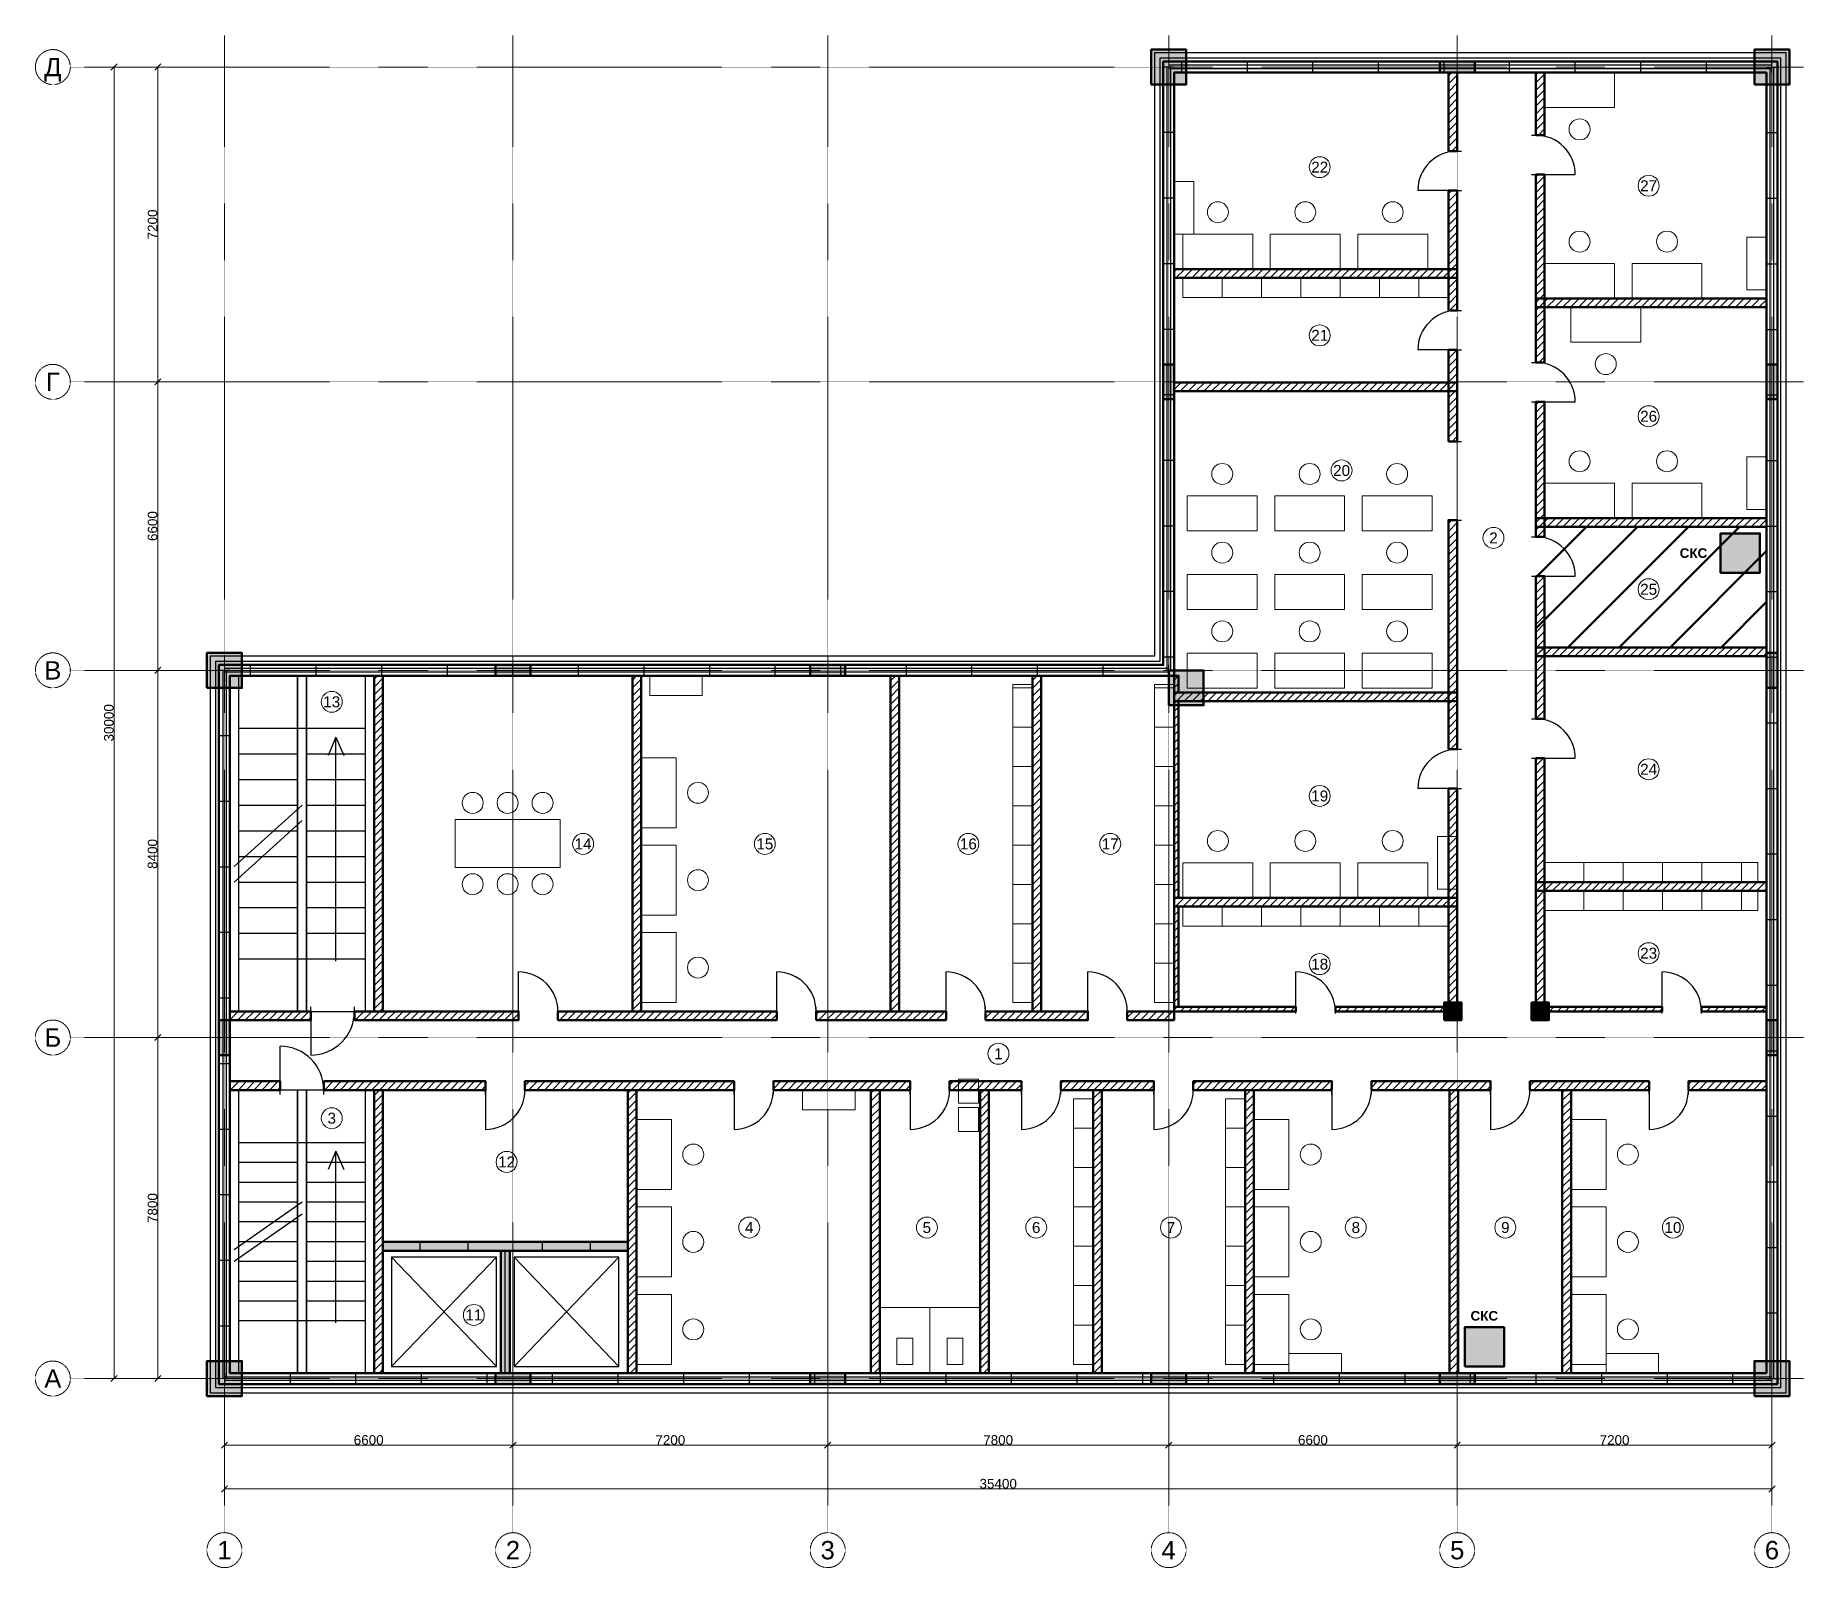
# Model space of a CAD drawing. Header units: millimetres. Extents: x -4325 to 36125, y -4325 to 30725.
import ezdxf
from ezdxf.enums import TextEntityAlignment as Align

# ---------------------------------------------------------------- set-up
doc = ezdxf.new("R2010")
doc.units = ezdxf.units.MM
doc.linetypes.add('CENTER2', pattern=[2.541, 1.587, -0.318, 0.318, -0.318])
for name, color, linetype, lineweight in [('A-ANNO-ROOM', 7, 'CONTINUOUS', 18), ('A-DIMS', 8, 'CONTINUOUS', 13), ('A-DOOR', 3, 'CONTINUOUS', 25), ('A-ELEV', 7, 'CONTINUOUS', 25), ('A-FACADE-PANEL', 8, 'CONTINUOUS', 25), ('A-FURN', 8, 'CONTINUOUS', 18), ('A-GLAZ-RIBBON', 5, 'CONTINUOUS', 25), ('A-GRID', 8, 'CENTER2', 13), ('A-HATCH', 9, 'CONTINUOUS', 9), ('A-OUTLINE', 7, 'CONTINUOUS', 50), ('A-SANI', 8, 'CONTINUOUS', 18), ('A-STAIR', 7, 'CONTINUOUS', 25), ('A-WALL-BLOCK', 9, 'CONTINUOUS', 50), ('A-WALL-RC', 7, 'CONTINUOUS', 50), ('E-SCS-RISER', 1, 'CONTINUOUS', 50), ('E-SERVER-ROOM', 1, 'CONTINUOUS', 50)]:
    doc.layers.add(name, color=color, linetype=linetype, lineweight=lineweight)
doc.styles.add('Arial-Bold', font='arialbd.ttf')
doc.styles.get("Standard").update_dxf_attribs({"font": 'arial.ttf'})

msp = doc.modelspace()

# ---------------------------------------------------------------- hatches: boundary and pattern name
at = {"layer": 'A-HATCH'}
h = msp.add_hatch(dxfattribs=at)
h.set_pattern_fill('ANSI31', scale=40)
h.paths.add_polyline_path([(28000, 28077.5), (28200, 28077.5), (28200, 29875), (28200, 29875), (28000, 29875), (28000, 29875)])
h = msp.add_hatch(dxfattribs=at)
h.set_pattern_fill('ANSI31', scale=40)
h.paths.add_polyline_path([(30000, 28440.5), (30200, 28440.5), (30200, 29875), (30200, 29875), (30000, 29875), (30000, 29875)])
h = msp.add_hatch(dxfattribs=at)
h.set_pattern_fill('ANSI31', scale=40)
h.paths.add_polyline_path([(30000, 23244), (30200, 23244), (30200, 27540.5), (30000, 27540.5)])
h = msp.add_hatch(dxfattribs=at)
h.set_pattern_fill('ANSI31', scale=40)
h.paths.add_polyline_path([(28000, 24431.5), (28200, 24431.5), (28200, 27177.5), (28000, 27177.5)])
h = msp.add_hatch(dxfattribs=at)
h.set_pattern_fill('ANSI31', scale=40)
h.paths.add_polyline_path([(21725, 25180), (21725, 25180), (28200, 25180), (28200, 25380), (21725, 25380), (21725, 25380)])
h = msp.add_hatch(dxfattribs=at)
h.set_pattern_fill('ANSI31', scale=40)
h.paths.add_polyline_path([(30000, 24506), (35275, 24506), (35275, 24506), (35275, 24706), (35275, 24706), (30000, 24706)])
h = msp.add_hatch(dxfattribs=at)
h.set_pattern_fill('ANSI31', scale=40)
h.paths.add_polyline_path([(28000, 21437.5), (28200, 21437.5), (28200, 23531.5), (28000, 23531.5)])
h = msp.add_hatch(dxfattribs=at)
h.set_pattern_fill('ANSI31', scale=40)
h.paths.add_polyline_path([(21725, 22583), (21725, 22583), (28200, 22583), (28200, 22783), (21725, 22783), (21725, 22783)])
h = msp.add_hatch(dxfattribs=at)
h.set_pattern_fill('ANSI31', scale=40)
h.paths.add_polyline_path([(30000, 19253.5), (30200, 19253.5), (30200, 22344), (30000, 22344)])
h = msp.add_hatch(dxfattribs=at)
h.set_pattern_fill('ANSI31', scale=40)
h.paths.add_polyline_path([(28000, 14394.5), (28200, 14394.5), (28200, 19637.5), (28000, 19637.5)])
h = msp.add_hatch(dxfattribs=at)
h.set_pattern_fill('ANSI31', scale=40)
h.paths.add_polyline_path([(30000, 19482), (35275, 19482), (35275, 19482), (35275, 19682), (35275, 19682), (30000, 19682)])
h = msp.add_hatch(dxfattribs=at)
h.set_pattern_fill('ANSI31', scale=40)
h.paths.add_polyline_path([(30000, 15091), (30200, 15091), (30200, 18353.5), (30000, 18353.5)])
h = msp.add_hatch(dxfattribs=at)
h.set_pattern_fill('ANSI31', scale=40)
h.paths.add_polyline_path([(30000, 16525), (35275, 16525), (35275, 16525), (35275, 16725), (35275, 16725), (30000, 16725)])
h = msp.add_hatch(dxfattribs=at)
h.set_pattern_fill('ANSI31', scale=40)
h.paths.add_polyline_path([(3425, 8400), (3625, 8400), (3625, 16075), (3625, 16075), (3425, 16075), (3425, 16075)])
h = msp.add_hatch(dxfattribs=at)
h.set_pattern_fill('ANSI31', scale=40)
h.paths.add_polyline_path([(9332, 8400), (9532, 8400), (9532, 16075), (9532, 16075), (9332, 16075), (9332, 16075)])
h = msp.add_hatch(dxfattribs=at)
h.set_pattern_fill('ANSI31', scale=40)
h.paths.add_polyline_path([(15238, 8400), (15438, 8400), (15438, 16075), (15438, 16075), (15238, 16075), (15238, 16075)])
h = msp.add_hatch(dxfattribs=at)
h.set_pattern_fill('ANSI31', scale=40)
h.paths.add_polyline_path([(18482, 8400), (18682, 8400), (18682, 16075), (18682, 16075), (18482, 16075), (18482, 16075)])
h = msp.add_hatch(dxfattribs=at)
h.set_pattern_fill('ANSI31', scale=40)
h.paths.add_polyline_path([(21725, 15692), (21825, 15692), (21825, 16075), (21825, 16075), (21725, 16075), (21725, 16075)])
h = msp.add_hatch(dxfattribs=at)
h.set_pattern_fill('ANSI31', scale=40)
h.paths.add_polyline_path([(21725, 15492), (28200, 15492), (28200, 15692), (21725, 15692)])
h = msp.add_hatch(dxfattribs=at)
h.set_pattern_fill('ANSI31', scale=40)
h.paths.add_polyline_path([(21725, 10997), (21825, 10997), (21825, 15492), (21725, 15492)])
h = msp.add_hatch(dxfattribs=at)
h.set_pattern_fill('ANSI31', scale=40)
h.paths.add_polyline_path([(30000, 8400), (30200, 8400), (30200, 14191), (30000, 14191)])
h = msp.add_hatch(dxfattribs=at)
h.set_pattern_fill('ANSI31', scale=40)
h.paths.add_polyline_path([(28000, 8400), (28200, 8400), (28200, 13494.5), (28000, 13494.5)])
h = msp.add_hatch(dxfattribs=at)
h.set_pattern_fill('ANSI31', scale=40)
h.paths.add_polyline_path([(30000, 11157), (35275, 11157), (35275, 11157), (35275, 11357), (35275, 11357), (30000, 11357)])
h = msp.add_hatch(dxfattribs=at)
h.set_pattern_fill('ANSI31', scale=40)
h.paths.add_polyline_path([(21725, 10797), (28200, 10797), (28200, 10997), (21725, 10997)])
h = msp.add_hatch(dxfattribs=at)
h.set_pattern_fill('ANSI31', scale=40)
h.paths.add_polyline_path([(21725, 8500), (21825, 8500), (21825, 10797), (21725, 10797)])
h = msp.add_hatch(dxfattribs=at)
h.set_pattern_fill('ANSI31', scale=40)
h.paths.add_polyline_path([(21725, 8400), (24512.5, 8400), (24512.5, 8500), (21725, 8500)])
h = msp.add_hatch(dxfattribs=at)
h.set_pattern_fill('ANSI31', scale=40)
h.paths.add_polyline_path([(25412.5, 8400), (28000, 8400), (28000, 8500), (25412.5, 8500)])
h = msp.add_hatch(dxfattribs=at)
h.set_pattern_fill('ANSI31', scale=40)
h.paths.add_polyline_path([(30200, 8400), (32887.5, 8400), (32887.5, 8500), (30200, 8500)])
h = msp.add_hatch(dxfattribs=at)
h.set_pattern_fill('ANSI31', scale=40)
h.paths.add_polyline_path([(33787.5, 8400), (35275, 8400), (35275, 8400), (35275, 8500), (35275, 8500), (33787.5, 8500)])
h = msp.add_hatch(dxfattribs=at)
h.set_pattern_fill('ANSI31', scale=40)
h.paths.add_polyline_path([(125, 8200), (125, 8200), (1975, 8200), (1975, 8400), (125, 8400), (125, 8400)])
h = msp.add_hatch(dxfattribs=at)
h.set_pattern_fill('ANSI31', scale=40)
h.paths.add_polyline_path([(2975, 8200), (6728.5, 8200), (6728.5, 8400), (2975, 8400)])
h = msp.add_hatch(dxfattribs=at)
h.set_pattern_fill('ANSI31', scale=40)
h.paths.add_polyline_path([(7628.5, 8200), (12635, 8200), (12635, 8400), (7628.5, 8400)])
h = msp.add_hatch(dxfattribs=at)
h.set_pattern_fill('ANSI31', scale=40)
h.paths.add_polyline_path([(13535, 8200), (16510, 8200), (16510, 8400), (13535, 8400)])
h = msp.add_hatch(dxfattribs=at)
h.set_pattern_fill('ANSI31', scale=40)
h.paths.add_polyline_path([(17410, 8200), (19753.5, 8200), (19753.5, 8400), (17410, 8400)])
h = msp.add_hatch(dxfattribs=at)
h.set_pattern_fill('ANSI31', scale=40)
h.paths.add_polyline_path([(20653.5, 8200), (21725, 8200), (21725, 8400), (20653.5, 8400)])
h = msp.add_hatch(dxfattribs=at)
h.set_pattern_fill('ANSI31', scale=40)
h.paths.add_polyline_path([(125, 6600), (125, 6600), (1275, 6600), (1275, 6800), (125, 6800), (125, 6800)])
h = msp.add_hatch(dxfattribs=at)
h.set_pattern_fill('ANSI31', scale=40)
h.paths.add_polyline_path([(2275, 6600), (5975, 6600), (5975, 6800), (2275, 6800)])
h = msp.add_hatch(dxfattribs=at)
h.set_pattern_fill('ANSI31', scale=40)
h.paths.add_polyline_path([(3425, 125), (3625, 125), (3625, 125), (3625, 6600), (3425, 6600), (3425, 125)])
h = msp.add_hatch(dxfattribs=at)
h.set_pattern_fill('ANSI31', scale=40)
h.paths.add_polyline_path([(6875, 6600), (11657, 6600), (11657, 6800), (6875, 6800)])
h = msp.add_hatch(dxfattribs=at)
h.set_pattern_fill('ANSI31', scale=40)
h.paths.add_polyline_path([(9225, 125), (9425, 125), (9425, 125), (9425, 6600), (9225, 6600), (9225, 125)])
h = msp.add_hatch(dxfattribs=at)
h.set_pattern_fill('ANSI31', scale=40)
h.paths.add_polyline_path([(12557, 6600), (15689, 6600), (15689, 6800), (12557, 6800)])
h = msp.add_hatch(dxfattribs=at)
h.set_pattern_fill('ANSI31', scale=40)
h.paths.add_polyline_path([(14789, 125), (14989, 125), (14989, 125), (14989, 6600), (14789, 6600), (14789, 125)])
h = msp.add_hatch(dxfattribs=at)
h.set_pattern_fill('ANSI31', scale=40)
h.paths.add_polyline_path([(16589, 6600), (18231, 6600), (18231, 6800), (16589, 6800)])
h = msp.add_hatch(dxfattribs=at)
h.set_pattern_fill('ANSI31', scale=40)
h.paths.add_polyline_path([(17289, 125), (17489, 125), (17489, 125), (17489, 6600), (17289, 6600), (17289, 125)])
h = msp.add_hatch(dxfattribs=at)
h.set_pattern_fill('ANSI31', scale=40)
h.paths.add_polyline_path([(19131, 6600), (21262, 6600), (21262, 6800), (19131, 6800)])
h = msp.add_hatch(dxfattribs=at)
h.set_pattern_fill('ANSI31', scale=40)
h.paths.add_polyline_path([(19873, 125), (20073, 125), (20073, 125), (20073, 6600), (19873, 6600), (19873, 125)])
h = msp.add_hatch(dxfattribs=at)
h.set_pattern_fill('ANSI31', scale=40)
h.paths.add_polyline_path([(22162, 6600), (25336, 6600), (25336, 6800), (22162, 6800)])
h = msp.add_hatch(dxfattribs=at)
h.set_pattern_fill('ANSI31', scale=40)
h.paths.add_polyline_path([(23351, 125), (23551, 125), (23551, 125), (23551, 6600), (23351, 6600), (23351, 125)])
h = msp.add_hatch(dxfattribs=at)
h.set_pattern_fill('ANSI31', scale=40)
h.paths.add_polyline_path([(26236, 6600), (28963, 6600), (28963, 6800), (26236, 6800)])
h = msp.add_hatch(dxfattribs=at)
h.set_pattern_fill('ANSI31', scale=40)
h.paths.add_polyline_path([(28021, 125), (28221, 125), (28221, 125), (28221, 6600), (28021, 6600), (28021, 125)])
h = msp.add_hatch(dxfattribs=at)
h.set_pattern_fill('ANSI31', scale=40)
h.paths.add_polyline_path([(29863, 6600), (32590, 6600), (32590, 6800), (29863, 6800)])
h = msp.add_hatch(dxfattribs=at)
h.set_pattern_fill('ANSI31', scale=40)
h.paths.add_polyline_path([(30605, 125), (30805, 125), (30805, 125), (30805, 6600), (30605, 6600), (30605, 125)])
h = msp.add_hatch(dxfattribs=at)
h.set_pattern_fill('ANSI31', scale=40)
h.paths.add_polyline_path([(33490, 6600), (35275, 6600), (35275, 6600), (35275, 6800), (35275, 6800), (33490, 6800)])
at = {"layer": 'A-WALL-RC'}
h = msp.add_hatch(color=7, dxfattribs=at)
h.dxf.hatch_style = 1
h.paths.add_polyline_path([(21200, 29600), (22000, 29600), (22000, 30400), (21200, 30400)])
h = msp.add_hatch(color=7, dxfattribs=at)
h.dxf.hatch_style = 1
h.paths.add_polyline_path([(35000, 29600), (35800, 29600), (35800, 30400), (35000, 30400)])
h = msp.add_hatch(color=7, dxfattribs=at)
h.dxf.hatch_style = 1
h.paths.add_polyline_path([(27800, 29875), (28600, 29875), (28600, 30125), (27800, 30125)])
h = msp.add_hatch(color=7, dxfattribs=at)
h.dxf.hatch_style = 1
h.paths.add_polyline_path([(21475, 22400), (21725, 22400), (21725, 23200), (21475, 23200)])
h = msp.add_hatch(color=7, dxfattribs=at)
h.dxf.hatch_style = 1
h.paths.add_polyline_path([(35275, 22400), (35525, 22400), (35525, 23200), (35275, 23200)])
h = msp.add_hatch(color=7, dxfattribs=at)
h.dxf.hatch_style = 1
h.paths.add_polyline_path([(-400, 15800), (400, 15800), (400, 16600), (-400, 16600)])
h = msp.add_hatch(color=7, dxfattribs=at)
h.dxf.hatch_style = 1
h.paths.add_polyline_path([(35275, 15800), (35525, 15800), (35525, 16600), (35275, 16600)])
h = msp.add_hatch(color=7, dxfattribs=at)
h.dxf.hatch_style = 1
h.paths.add_polyline_path([(6200, 16075), (7000, 16075), (7000, 16325), (6200, 16325)])
h = msp.add_hatch(color=7, dxfattribs=at)
h.dxf.hatch_style = 1
h.paths.add_polyline_path([(13400, 16075), (14200, 16075), (14200, 16325), (13400, 16325)])
h = msp.add_hatch(color=7, dxfattribs=at)
h.dxf.hatch_style = 1
h.paths.add_polyline_path([(21600, 15400), (22400, 15400), (22400, 16200), (21600, 16200)])
h = msp.add_hatch(color=7, dxfattribs=at)
h.dxf.hatch_style = 1
h.paths.add_polyline_path([(27900, 8200), (28300, 8200), (28300, 8600), (27900, 8600)])
h = msp.add_hatch(color=7, dxfattribs=at)
h.dxf.hatch_style = 1
h.paths.add_polyline_path([(29900, 8200), (30300, 8200), (30300, 8600), (29900, 8600)])
h = msp.add_hatch(color=7, dxfattribs=at)
h.dxf.hatch_style = 1
h.paths.add_polyline_path([(-125, 7400), (125, 7400), (125, 8200), (-125, 8200)])
h = msp.add_hatch(color=7, dxfattribs=at)
h.dxf.hatch_style = 1
h.paths.add_polyline_path([(35275, 7400), (35525, 7400), (35525, 8200), (35275, 8200)])
h = msp.add_hatch(color=7, dxfattribs=at)
h.dxf.hatch_style = 1
h.paths.add_polyline_path([(3625, 2925), (9225, 2925), (9225, 3125), (3625, 3125)])
h = msp.add_hatch(color=7, dxfattribs=at)
h.dxf.hatch_style = 1
h.paths.add_polyline_path([(6325, 125), (6525, 125), (6525, 125), (6525, 2925), (6325, 2925), (6325, 125)])
h = msp.add_hatch(color=7, dxfattribs=at)
h.dxf.hatch_style = 1
h.paths.add_polyline_path([(-400, -400), (400, -400), (400, 400), (-400, 400)])
h = msp.add_hatch(color=7, dxfattribs=at)
h.dxf.hatch_style = 1
h.paths.add_polyline_path([(6200, -125), (7000, -125), (7000, 125), (6200, 125)])
h = msp.add_hatch(color=7, dxfattribs=at)
h.dxf.hatch_style = 1
h.paths.add_polyline_path([(13400, -125), (14200, -125), (14200, 125), (13400, 125)])
h = msp.add_hatch(color=7, dxfattribs=at)
h.dxf.hatch_style = 1
h.paths.add_polyline_path([(21200, -125), (22000, -125), (22000, 125), (21200, 125)])
h = msp.add_hatch(color=7, dxfattribs=at)
h.dxf.hatch_style = 1
h.paths.add_polyline_path([(27800, -125), (28600, -125), (28600, 125), (27800, 125)])
h = msp.add_hatch(color=7, dxfattribs=at)
h.dxf.hatch_style = 1
h.paths.add_polyline_path([(35000, -400), (35800, -400), (35800, 400), (35000, 400)])
at = {"layer": 'E-SCS-RISER'}
h = msp.add_hatch(color=7, dxfattribs=at)
h.dxf.hatch_style = 1
h.paths.add_polyline_path([(34225, 18432), (35125, 18432), (35125, 19332), (34225, 19332)])
h = msp.add_hatch(color=7, dxfattribs=at)
h.dxf.hatch_style = 1
h.paths.add_polyline_path([(28371, 275), (29271, 275), (29271, 1175), (28371, 1175)])
at = {"layer": 'E-SERVER-ROOM'}
h = msp.add_hatch(dxfattribs=at)
h.set_pattern_fill('ANSI31', scale=260)
h.paths.add_polyline_path([(30000, 16725), (35275, 16725), (35275, 19482), (30000, 19482)])

# ---------------------------------------------------------------- linework, layer by layer
at = {"layer": 'A-ANNO-ROOM'}
for centre in [(25055, 27710), (32580, 27286), (25055, 23863), (32580, 22012), (25555, 20772), (29030, 19230), (32580, 18055), (2455, 15480), (32580, 13937), (25055, 13327), (8205, 12230), (12362, 12230), (17018, 12230), (20262, 12230), (25055, 9480), (32580, 9730), (17705, 7430), (2455, 5955), (6455, 4955), (12005, 3455), (16069, 3455), (18569, 3455), (21653, 3455), (25881, 3455), (29301, 3455), (33135, 3455), (5705, 1455)]:
    msp.add_circle(centre, 240, dxfattribs=at)
at = {"layer": 'A-DIMS'}
for p, q in [((-2595.71, 29929.29), (-2454.29, 30070.71)), ((-2525, 0), (-2525, 30000)), ((-1595.71, 29929.29), (-1454.29, 30070.71)), ((-1525, 22800), (-1525, 30000)), ((-1595.71, 22729.29), (-1454.29, 22870.71)), ((-1595.71, 22729.29), (-1454.29, 22870.71)), ((-1525, 16200), (-1525, 22800)), ((-1595.71, 16129.29), (-1454.29, 16270.71)), ((-1595.71, 16129.29), (-1454.29, 16270.71)), ((-1525, 7800), (-1525, 16200)), ((-1595.71, 7729.29), (-1454.29, 7870.71)), ((-1595.71, 7729.29), (-1454.29, 7870.71)), ((-1525, 0), (-1525, 7800)), ((-2595.71, -70.71), (-2454.29, 70.71)), ((-1595.71, -70.71), (-1454.29, 70.71)), ((-70.71, -1595.71), (70.71, -1454.29)), ((0, -1525), (6600, -1525)), ((6529.29, -1595.71), (6670.71, -1454.29)), ((6529.29, -1595.71), (6670.71, -1454.29)), ((6600, -1525), (13800, -1525)), ((13729.29, -1595.71), (13870.71, -1454.29)), ((13729.29, -1595.71), (13870.71, -1454.29)), ((13800, -1525), (21600, -1525)), ((21529.29, -1595.71), (21670.71, -1454.29)), ((21529.29, -1595.71), (21670.71, -1454.29)), ((21600, -1525), (28200, -1525)), ((28129.29, -1595.71), (28270.71, -1454.29)), ((28129.29, -1595.71), (28270.71, -1454.29)), ((28200, -1525), (35400, -1525)), ((35329.29, -1595.71), (35470.71, -1454.29)), ((-70.71, -2595.71), (70.71, -2454.29)), ((0, -2525), (35400, -2525)), ((35329.29, -2595.71), (35470.71, -2454.29))]:
    msp.add_line(p, q, dxfattribs=at)
at = {"layer": 'A-DOOR'}
for p, q in [((29900, 28440.5), (30100, 28440.5)), ((28100, 28077.5), (28300, 28077.5)), ((29900, 27540.5), (30100, 27540.5)), ((30000, 27540.5), (30900, 27540.5)), ((28200, 27177.5), (27300, 27177.5)), ((28100, 27177.5), (28300, 27177.5)), ((28100, 24431.5), (28300, 24431.5)), ((28200, 23531.5), (27300, 23531.5)), ((28100, 23531.5), (28300, 23531.5)), ((29900, 23244), (30100, 23244)), ((29900, 22344), (30100, 22344)), ((30000, 22344), (30900, 22344)), ((28100, 21437.5), (28300, 21437.5)), ((28100, 19637.5), (28300, 19637.5)), ((29900, 19253.5), (30100, 19253.5)), ((29900, 18353.5), (30100, 18353.5)), ((30000, 18353.5), (30900, 18353.5)), ((29900, 15091), (30100, 15091)), ((28100, 14394.5), (28300, 14394.5)), ((29900, 14191), (30100, 14191)), ((30000, 14191), (30900, 14191)), ((28200, 13494.5), (27300, 13494.5)), ((28100, 13494.5), (28300, 13494.5)), ((6728.5, 8400), (6728.5, 9300)), ((12635, 8400), (12635, 9300)), ((16510, 8400), (16510, 9300)), ((19753.5, 8400), (19753.5, 9300)), ((24512.5, 8400), (24512.5, 9300)), ((32887.5, 8400), (32887.5, 9300)), ((1975, 8300), (1975, 8500)), ((2975, 8300), (2975, 8500)), ((6728.5, 8300), (6728.5, 8500)), ((7628.5, 8300), (7628.5, 8500)), ((12635, 8300), (12635, 8500)), ((13535, 8300), (13535, 8500)), ((16510, 8300), (16510, 8500)), ((17410, 8300), (17410, 8500)), ((19753.5, 8300), (19753.5, 8500)), ((20653.5, 8300), (20653.5, 8500)), ((1975, 8400), (1975, 7400)), ((24512.5, 8350), (24512.5, 8450)), ((25412.5, 8350), (25412.5, 8450)), ((32887.5, 8350), (32887.5, 8450)), ((33787.5, 8350), (33787.5, 8450)), ((1275, 6600), (1275, 7600)), ((1275, 6500), (1275, 6700)), ((2275, 6500), (2275, 6700)), ((5975, 6500), (5975, 6700)), ((5975, 6600), (5975, 5700)), ((6875, 6500), (6875, 6700)), ((11657, 6500), (11657, 6700)), ((11657, 6600), (11657, 5700)), ((12557, 6500), (12557, 6700)), ((15689, 6500), (15689, 6700)), ((15689, 6600), (15689, 5700)), ((16589, 6500), (16589, 6700)), ((18231, 6500), (18231, 6700)), ((18231, 6600), (18231, 5700)), ((19131, 6500), (19131, 6700)), ((21262, 6500), (21262, 6700)), ((21262, 6600), (21262, 5700)), ((22162, 6500), (22162, 6700)), ((25336, 6500), (25336, 6700)), ((25336, 6600), (25336, 5700)), ((26236, 6500), (26236, 6700)), ((28963, 6500), (28963, 6700)), ((28963, 6600), (28963, 5700)), ((29863, 6500), (29863, 6700)), ((32590, 6500), (32590, 6700)), ((32590, 6600), (32590, 5700)), ((33490, 6500), (33490, 6700)), ((4475, 2925), (4475, 3125)), ((5575, 2925), (5575, 3125)), ((7275, 2925), (7275, 3125)), ((8375, 2925), (8375, 3125))]:
    msp.add_line(p, q, dxfattribs=at)
for centre, radius, start, end in [((30000, 27540.5), 900, 0, 90), ((28200, 27177.5), 900, 90, 180), ((28200, 23531.5), 900, 90, 180), ((30000, 22344), 900, 0, 90), ((30000, 18353.5), 900, 0, 90), ((30000, 14191), 900, 0, 90), ((28200, 13494.5), 900, 90, 180), ((6728.5, 8400), 900, 0, 90), ((12635, 8400), 900, 0, 90), ((16510, 8400), 900, 0, 90), ((19753.5, 8400), 900, 0, 90), ((24512.5, 8400), 900, 0, 90), ((32887.5, 8400), 900, 0, 90), ((1975, 8400), 1000, -90, 0), ((1275, 6600), 1000, 0, 90), ((5975, 6600), 900, -90, 0), ((11657, 6600), 900, -90, 0), ((15689, 6600), 900, -90, 0), ((18231, 6600), 900, -90, 0), ((21262, 6600), 900, -90, 0), ((25336, 6600), 900, -90, 0), ((28963, 6600), 900, -90, 0), ((32590, 6600), 900, -90, 0)]:
    msp.add_arc(centre, radius, start, end, dxfattribs=at)
at = {"layer": 'A-ELEV'}
for p, q in [((6425, 125), (6425, 2925)), ((3825, 275), (6225, 2775)), ((3825, 2775), (6225, 275)), ((6625, 275), (9025, 2775)), ((6625, 2775), (9025, 275))]:
    msp.add_line(p, q, dxfattribs=at)
for points in [[(3825, 275), (6225, 275), (6225, 2775), (3825, 2775)], [(6625, 275), (9025, 275), (9025, 2775), (6625, 2775)]]:
    msp.add_lwpolyline(points, close=True, dxfattribs=at)
at = {"layer": 'A-FACADE-PANEL'}
for points in [[(35725, 30325), (21275, 30325), (21275, 16525), (-325, 16525), (-325, -325), (35725, -325)], [(35605, 30205), (21395, 30205), (21395, 16405), (-205, 16405), (-205, -205), (35605, -205)]]:
    msp.add_lwpolyline(points, close=True, dxfattribs=at)
at = {"layer": 'A-FURN'}
for p, q in [((22825, 24730), (22825, 25180)), ((23725, 24730), (23725, 25180)), ((24625, 24730), (24625, 25180)), ((25525, 24730), (25525, 25180)), ((26425, 24730), (26425, 25180)), ((27325, 24730), (27325, 25180)), ((18032, 15800), (18482, 15800)), ((21275, 15800), (21725, 15800)), ((18032, 14900), (18482, 14900)), ((21275, 14900), (21725, 14900)), ((18032, 14000), (18482, 14000)), ((21275, 14000), (21725, 14000)), ((18032, 13100), (18482, 13100)), ((21275, 13100), (21725, 13100)), ((18032, 12200), (18482, 12200)), ((21275, 12200), (21725, 12200)), ((31100, 11357), (31100, 11807)), ((32000, 11357), (32000, 11807)), ((32900, 11357), (32900, 11807)), ((33800, 11357), (33800, 11807)), ((34700, 11357), (34700, 11807)), ((18032, 11300), (18482, 11300)), ((21275, 11300), (21725, 11300)), ((31100, 10707), (31100, 11157)), ((32000, 10707), (32000, 11157)), ((32900, 10707), (32900, 11157)), ((33800, 10707), (33800, 11157)), ((34700, 10707), (34700, 11157)), ((22825, 10347), (22825, 10797)), ((23725, 10347), (23725, 10797)), ((24625, 10347), (24625, 10797)), ((25525, 10347), (25525, 10797)), ((26425, 10347), (26425, 10797)), ((27325, 10347), (27325, 10797)), ((18032, 10400), (18482, 10400)), ((21275, 10400), (21725, 10400)), ((18032, 9500), (18482, 9500)), ((21275, 9500), (21725, 9500)), ((19423, 5725), (19873, 5725)), ((22901, 5725), (23351, 5725)), ((19423, 4825), (19873, 4825)), ((22901, 4825), (23351, 4825)), ((19423, 3925), (19873, 3925)), ((22901, 3925), (23351, 3925)), ((19423, 3025), (19873, 3025)), ((22901, 3025), (23351, 3025)), ((19423, 2125), (19873, 2125)), ((22901, 2125), (23351, 2125)), ((19423, 1225), (19873, 1225)), ((22901, 1225), (23351, 1225))]:
    msp.add_line(p, q, dxfattribs=at)
for points in [[(30200, 29075), (31800, 29075), (31800, 29875), (30200, 29875)], [(21725, 26180), (22175, 26180), (22175, 27380), (21725, 27380)], [(21925, 25380), (23525, 25380), (23525, 26180), (21925, 26180)], [(23925, 25380), (25525, 25380), (25525, 26180), (23925, 26180)], [(25925, 25380), (27525, 25380), (27525, 26180), (25925, 26180)], [(34825, 24906), (35275, 24906), (35275, 26106), (34825, 26106)], [(30200, 24706), (31800, 24706), (31800, 25506), (30200, 25506)], [(32200, 24706), (33800, 24706), (33800, 25506), (32200, 25506)], [(21925, 24730), (28000, 24730), (28000, 25180), (21925, 25180)], [(30800, 23706), (32400, 23706), (32400, 24506), (30800, 24506)], [(34825, 19882), (35275, 19882), (35275, 21082), (34825, 21082)], [(30200, 19682), (31800, 19682), (31800, 20482), (30200, 20482)], [(32200, 19682), (33800, 19682), (33800, 20482), (32200, 20482)], [(22025, 19392), (23625, 19392), (23625, 20192), (22025, 20192)], [(24025, 19392), (25625, 19392), (25625, 20192), (24025, 20192)], [(26025, 19392), (27625, 19392), (27625, 20192), (26025, 20192)], [(22025, 17592), (23625, 17592), (23625, 18392), (22025, 18392)], [(24025, 17592), (25625, 17592), (25625, 18392), (24025, 18392)], [(26025, 17592), (27625, 17592), (27625, 18392), (26025, 18392)], [(22025, 15792), (23625, 15792), (23625, 16592), (22025, 16592)], [(24025, 15792), (25625, 15792), (25625, 16592), (24025, 16592)], [(26025, 15792), (27625, 15792), (27625, 16592), (26025, 16592)], [(9732, 15625), (10932, 15625), (10932, 16075), (9732, 16075)], [(18032, 8600), (18482, 8600), (18482, 15875), (18032, 15875)], [(21275, 8600), (21725, 8600), (21725, 15875), (21275, 15875)], [(9532, 12600), (10332, 12600), (10332, 14200), (9532, 14200)], [(5278.5, 11687.5), (7678.5, 11687.5), (7678.5, 12787.5), (5278.5, 12787.5)], [(9532, 10600), (10332, 10600), (10332, 12200), (9532, 12200)], [(27750, 11197), (28200, 11197), (28200, 12397), (27750, 12397)], [(21925, 10997), (23525, 10997), (23525, 11797), (21925, 11797)], [(23925, 10997), (25525, 10997), (25525, 11797), (23925, 11797)], [(25925, 10997), (27525, 10997), (27525, 11797), (25925, 11797)], [(30200, 11357), (35075, 11357), (35075, 11807), (30200, 11807)], [(30200, 10707), (35075, 10707), (35075, 11157), (30200, 11157)], [(21925, 10347), (28000, 10347), (28000, 10797), (21925, 10797)], [(9532, 8600), (10332, 8600), (10332, 10200), (9532, 10200)], [(13225, 6150), (14425, 6150), (14425, 6600), (13225, 6600)], [(19423, 325), (19873, 325), (19873, 6400), (19423, 6400)], [(22901, 325), (23351, 325), (23351, 6400), (22901, 6400)], [(9425, 4325), (10225, 4325), (10225, 5925), (9425, 5925)], [(23551, 4325), (24351, 4325), (24351, 5925), (23551, 5925)], [(30805, 4325), (31605, 4325), (31605, 5925), (30805, 5925)], [(9425, 2325), (10225, 2325), (10225, 3925), (9425, 3925)], [(23551, 2325), (24351, 2325), (24351, 3925), (23551, 3925)], [(30805, 2325), (31605, 2325), (31605, 3925), (30805, 3925)], [(9425, 325), (10225, 325), (10225, 1925), (9425, 1925)], [(23551, 325), (24351, 325), (24351, 1925), (23551, 1925)], [(30805, 325), (31605, 325), (31605, 1925), (30805, 1925)], [(24351, 125), (25551, 125), (25551, 575), (24351, 575)], [(31605, 125), (32805, 125), (32805, 575), (31605, 575)]]:
    msp.add_lwpolyline(points, close=True, dxfattribs=at)
for centre in [(31000, 28575), (22725, 26680), (24725, 26680), (26725, 26680), (31000, 26006), (33000, 26006), (31600, 23206), (31000, 20982), (33000, 20982), (22825, 20692), (24825, 20692), (26825, 20692), (22825, 18892), (24825, 18892), (26825, 18892), (22825, 17092), (24825, 17092), (26825, 17092), (5678.5, 13167.5), (6478.5, 13167.5), (7278.5, 13167.5), (10832, 13400), (22725, 12297), (24725, 12297), (26725, 12297), (5678.5, 11307.5), (6478.5, 11307.5), (7278.5, 11307.5), (10832, 11400), (10832, 9400), (10725, 5125), (24851, 5125), (32105, 5125), (10725, 3125), (24851, 3125), (32105, 3125), (10725, 1125), (24851, 1125), (32105, 1125)]:
    msp.add_circle(centre, 240, dxfattribs=at)
at = {"layer": 'A-GLAZ-RIBBON'}
for p, q in [((21725, 30000), (21475, 30000)), ((21560, 30000), (21560, 16200)), ((35400, 30040), (21600, 30040)), ((35400, 29960), (21600, 29960)), ((21640, 30000), (21640, 16200)), ((21900, 29875), (21900, 30125)), ((23400, 29875), (23400, 30125)), ((24900, 29875), (24900, 30125)), ((26400, 29875), (26400, 30125)), ((27900, 29875), (27900, 30125)), ((29400, 29875), (29400, 30125)), ((30900, 29875), (30900, 30125)), ((32400, 29875), (32400, 30125)), ((33900, 29875), (33900, 30125)), ((35275, 30000), (35525, 30000)), ((35360, 0), (35360, 30000)), ((35400, 29875), (35400, 30125)), ((35440, 0), (35440, 30000)), ((21725, 28500), (21475, 28500)), ((35275, 28500), (35525, 28500)), ((21725, 27000), (21475, 27000)), ((35275, 27000), (35525, 27000)), ((21725, 25500), (21475, 25500)), ((35275, 25500), (35525, 25500)), ((21725, 24000), (21475, 24000)), ((35275, 24000), (35525, 24000)), ((21725, 22500), (21475, 22500)), ((35275, 22500), (35525, 22500)), ((21725, 21000), (21475, 21000)), ((35275, 21000), (35525, 21000)), ((21725, 19500), (21475, 19500)), ((35275, 19500), (35525, 19500)), ((21725, 18000), (21475, 18000)), ((35275, 18000), (35525, 18000)), ((125, 16200), (-125, 16200)), ((-40, 16200), (-40, 0)), ((21600, 16240), (0, 16240)), ((40, 16200), (40, 0)), ((600, 16075), (600, 16325)), ((2100, 16075), (2100, 16325)), ((3600, 16075), (3600, 16325)), ((5100, 16075), (5100, 16325)), ((6600, 16075), (6600, 16325)), ((8100, 16075), (8100, 16325)), ((9600, 16075), (9600, 16325)), ((11100, 16075), (11100, 16325)), ((12600, 16075), (12600, 16325)), ((14100, 16075), (14100, 16325)), ((15600, 16075), (15600, 16325)), ((17100, 16075), (17100, 16325)), ((18600, 16075), (18600, 16325)), ((20100, 16075), (20100, 16325)), ((21725, 16500), (21475, 16500)), ((21600, 16075), (21600, 16325)), ((35275, 16500), (35525, 16500)), ((21600, 16160), (0, 16160)), ((35275, 15000), (35525, 15000)), ((125, 14700), (-125, 14700)), ((35275, 13500), (35525, 13500)), ((125, 13200), (-125, 13200)), ((35275, 12000), (35525, 12000)), ((125, 11700), (-125, 11700)), ((125, 10200), (-125, 10200)), ((35275, 10500), (35525, 10500)), ((35275, 9000), (35525, 9000)), ((125, 8700), (-125, 8700)), ((35275, 7500), (35525, 7500)), ((125, 7200), (-125, 7200)), ((125, 5700), (-125, 5700)), ((35275, 6000), (35525, 6000)), ((35275, 4500), (35525, 4500)), ((125, 4200), (-125, 4200)), ((35275, 3000), (35525, 3000)), ((125, 2700), (-125, 2700)), ((35275, 1500), (35525, 1500)), ((125, 1200), (-125, 1200)), ((0, 125), (0, -125)), ((0, 40), (35400, 40)), ((1500, 125), (1500, -125)), ((3000, 125), (3000, -125)), ((4500, 125), (4500, -125)), ((6000, 125), (6000, -125)), ((7500, 125), (7500, -125)), ((9000, 125), (9000, -125)), ((10500, 125), (10500, -125)), ((12000, 125), (12000, -125)), ((13500, 125), (13500, -125)), ((15000, 125), (15000, -125)), ((16500, 125), (16500, -125)), ((18000, 125), (18000, -125)), ((19500, 125), (19500, -125)), ((21000, 125), (21000, -125)), ((22500, 125), (22500, -125)), ((24000, 125), (24000, -125)), ((25500, 125), (25500, -125)), ((27000, 125), (27000, -125)), ((28500, 125), (28500, -125)), ((30000, 125), (30000, -125)), ((31500, 125), (31500, -125)), ((33000, 125), (33000, -125)), ((34500, 125), (34500, -125)), ((35275, 0), (35525, 0)), ((0, -40), (35400, -40))]:
    msp.add_line(p, q, dxfattribs=at)
at = {"layer": 'A-GRID'}
for p, q in [((0, -3525), (0, 30725)), ((6600, -3525), (6600, 30725)), ((13800, -3525), (13800, 30725)), ((21600, -3525), (21600, 30725)), ((28200, -3525), (28200, 30725)), ((35400, -3525), (35400, 30725)), ((-3525, 30000), (36125, 30000)), ((-3525, 22800), (36125, 22800)), ((-3525, 16200), (36125, 16200)), ((-3525, 7800), (36125, 7800)), ((-3525, 0), (36125, 0))]:
    msp.add_line(p, q, dxfattribs=at)
for centre in [(-3925, 30000), (-3925, 22800), (-3925, 16200), (-3925, 7800), (-3925, 0), (0, -3925), (6600, -3925), (13800, -3925), (21600, -3925), (28200, -3925), (35400, -3925)]:
    msp.add_circle(centre, 400, dxfattribs=at)
at = {"layer": 'A-OUTLINE'}
for points in [[(35525, 30125), (21475, 30125), (21475, 16325), (-125, 16325), (-125, -125), (35525, -125)], [(35275, 29875), (21725, 29875), (21725, 16075), (125, 16075), (125, 125), (35275, 125)]]:
    msp.add_lwpolyline(points, close=True, dxfattribs=at)
at = {"layer": 'A-SANI'}
for points in [[(16789, 6300), (17249, 6300), (17249, 6850), (16789, 6850)], [(16789, 5650), (17249, 5650), (17249, 6200), (16789, 6200)], [(14989, 125), (16139, 125), (16139, 1625), (14989, 1625)], [(16139, 125), (17289, 125), (17289, 1625), (16139, 1625)], [(15384, 325), (15744, 325), (15744, 925), (15384, 925)], [(16534, 325), (16894, 325), (16894, 925), (16534, 925)]]:
    msp.add_lwpolyline(points, close=True, dxfattribs=at)
at = {"layer": 'A-STAIR'}
for p, q in [((325, 14875), (1675, 14875)), ((325, 14875), (3225, 14875)), ((1875, 14875), (3225, 14875)), ((2550, 14675), (2370, 14255)), ((2550, 9550), (2550, 14675)), ((2550, 14675), (2730, 14255)), ((325, 14288.89), (1675, 14288.89)), ((1875, 14288.89), (3225, 14288.89)), ((325, 13702.78), (1675, 13702.78)), ((1875, 13702.78), (3225, 13702.78)), ((225, 11710), (1775, 13116.67)), ((325, 13116.67), (1675, 13116.67)), ((1875, 13116.67), (3225, 13116.67)), ((225, 11358.33), (1775, 12765)), ((325, 12530.56), (1675, 12530.56)), ((1875, 12530.56), (3225, 12530.56)), ((325, 11944.44), (1675, 11944.44)), ((1875, 11944.44), (3225, 11944.44)), ((325, 11358.33), (1675, 11358.33)), ((1875, 11358.33), (3225, 11358.33)), ((325, 10772.22), (1675, 10772.22)), ((1875, 10772.22), (3225, 10772.22)), ((325, 10186.11), (1675, 10186.11)), ((1875, 10186.11), (3225, 10186.11)), ((325, 9600), (3225, 9600)), ((325, 5400), (1675, 5400)), ((325, 5400), (3225, 5400)), ((1875, 5400), (3225, 5400)), ((325, 4947.22), (1675, 4947.22)), ((1875, 4947.22), (3225, 4947.22)), ((2550, 5200), (2370, 4780)), ((2550, 1275), (2550, 5200)), ((2550, 5200), (2730, 4780)), ((325, 4494.44), (1675, 4494.44)), ((1875, 4494.44), (3225, 4494.44)), ((225, 2955), (1775, 4041.67)), ((225, 2683.33), (1775, 3770)), ((325, 4041.67), (1675, 4041.67)), ((1875, 4041.67), (3225, 4041.67)), ((325, 3588.89), (1675, 3588.89)), ((1875, 3588.89), (3225, 3588.89)), ((325, 3136.11), (1675, 3136.11)), ((1875, 3136.11), (3225, 3136.11)), ((325, 2683.33), (1675, 2683.33)), ((1875, 2683.33), (3225, 2683.33)), ((325, 2230.56), (1675, 2230.56)), ((1875, 2230.56), (3225, 2230.56)), ((325, 1777.78), (1675, 1777.78)), ((1875, 1777.78), (3225, 1777.78)), ((325, 1325), (3225, 1325))]:
    msp.add_line(p, q, dxfattribs=at)
for points in [[(325, 8400), (1675, 8400), (1675, 16075), (325, 16075)], [(1675, 8400), (1875, 8400), (1875, 16075), (1675, 16075)], [(1875, 8400), (3225, 8400), (3225, 16075), (1875, 16075)], [(325, 125), (1675, 125), (1675, 6600), (325, 6600)], [(1675, 125), (1875, 125), (1875, 6600), (1675, 6600)], [(1875, 125), (3225, 125), (3225, 6600), (1875, 6600)]]:
    msp.add_lwpolyline(points, close=True, dxfattribs=at)
at = {"layer": 'A-WALL-BLOCK'}
for points in [[(28000, 28077.5), (28200, 28077.5), (28200, 29875), (28200, 29875), (28000, 29875), (28000, 29875)], [(30000, 28440.5), (30200, 28440.5), (30200, 29875), (30200, 29875), (30000, 29875), (30000, 29875)], [(30000, 23244), (30200, 23244), (30200, 27540.5), (30000, 27540.5)], [(28000, 24431.5), (28200, 24431.5), (28200, 27177.5), (28000, 27177.5)], [(21725, 25180), (21725, 25180), (28200, 25180), (28200, 25380), (21725, 25380), (21725, 25380)], [(30000, 24506), (35275, 24506), (35275, 24506), (35275, 24706), (35275, 24706), (30000, 24706)], [(28000, 21437.5), (28200, 21437.5), (28200, 23531.5), (28000, 23531.5)], [(21725, 22583), (21725, 22583), (28200, 22583), (28200, 22783), (21725, 22783), (21725, 22783)], [(30000, 19253.5), (30200, 19253.5), (30200, 22344), (30000, 22344)], [(28000, 14394.5), (28200, 14394.5), (28200, 19637.5), (28000, 19637.5)], [(30000, 19482), (35275, 19482), (35275, 19482), (35275, 19682), (35275, 19682), (30000, 19682)], [(30000, 15091), (30200, 15091), (30200, 18353.5), (30000, 18353.5)], [(30000, 16525), (35275, 16525), (35275, 16525), (35275, 16725), (35275, 16725), (30000, 16725)], [(3425, 8400), (3625, 8400), (3625, 16075), (3625, 16075), (3425, 16075), (3425, 16075)], [(9332, 8400), (9532, 8400), (9532, 16075), (9532, 16075), (9332, 16075), (9332, 16075)], [(15238, 8400), (15438, 8400), (15438, 16075), (15438, 16075), (15238, 16075), (15238, 16075)], [(18482, 8400), (18682, 8400), (18682, 16075), (18682, 16075), (18482, 16075), (18482, 16075)], [(21725, 15692), (21825, 15692), (21825, 16075), (21825, 16075), (21725, 16075), (21725, 16075)], [(21725, 15492), (28200, 15492), (28200, 15692), (21725, 15692)], [(21725, 10997), (21825, 10997), (21825, 15492), (21725, 15492)], [(30000, 8400), (30200, 8400), (30200, 14191), (30000, 14191)], [(28000, 8400), (28200, 8400), (28200, 13494.5), (28000, 13494.5)], [(30000, 11157), (35275, 11157), (35275, 11157), (35275, 11357), (35275, 11357), (30000, 11357)], [(21725, 10797), (28200, 10797), (28200, 10997), (21725, 10997)], [(21725, 8500), (21825, 8500), (21825, 10797), (21725, 10797)], [(21725, 8400), (24512.5, 8400), (24512.5, 8500), (21725, 8500)], [(25412.5, 8400), (28000, 8400), (28000, 8500), (25412.5, 8500)], [(30200, 8400), (32887.5, 8400), (32887.5, 8500), (30200, 8500)], [(33787.5, 8400), (35275, 8400), (35275, 8400), (35275, 8500), (35275, 8500), (33787.5, 8500)], [(125, 8200), (125, 8200), (1975, 8200), (1975, 8400), (125, 8400), (125, 8400)], [(2975, 8200), (6728.5, 8200), (6728.5, 8400), (2975, 8400)], [(7628.5, 8200), (12635, 8200), (12635, 8400), (7628.5, 8400)], [(13535, 8200), (16510, 8200), (16510, 8400), (13535, 8400)], [(17410, 8200), (19753.5, 8200), (19753.5, 8400), (17410, 8400)], [(20653.5, 8200), (21725, 8200), (21725, 8400), (20653.5, 8400)], [(125, 6600), (125, 6600), (1275, 6600), (1275, 6800), (125, 6800), (125, 6800)], [(2275, 6600), (5975, 6600), (5975, 6800), (2275, 6800)], [(3425, 125), (3625, 125), (3625, 125), (3625, 6600), (3425, 6600), (3425, 125)], [(6875, 6600), (11657, 6600), (11657, 6800), (6875, 6800)], [(9225, 125), (9425, 125), (9425, 125), (9425, 6600), (9225, 6600), (9225, 125)], [(12557, 6600), (15689, 6600), (15689, 6800), (12557, 6800)], [(14789, 125), (14989, 125), (14989, 125), (14989, 6600), (14789, 6600), (14789, 125)], [(16589, 6600), (18231, 6600), (18231, 6800), (16589, 6800)], [(17289, 125), (17489, 125), (17489, 125), (17489, 6600), (17289, 6600), (17289, 125)], [(19131, 6600), (21262, 6600), (21262, 6800), (19131, 6800)], [(19873, 125), (20073, 125), (20073, 125), (20073, 6600), (19873, 6600), (19873, 125)], [(22162, 6600), (25336, 6600), (25336, 6800), (22162, 6800)], [(23351, 125), (23551, 125), (23551, 125), (23551, 6600), (23351, 6600), (23351, 125)], [(26236, 6600), (28963, 6600), (28963, 6800), (26236, 6800)], [(28021, 125), (28221, 125), (28221, 125), (28221, 6600), (28021, 6600), (28021, 125)], [(29863, 6600), (32590, 6600), (32590, 6800), (29863, 6800)], [(30605, 125), (30805, 125), (30805, 125), (30805, 6600), (30605, 6600), (30605, 125)], [(33490, 6600), (35275, 6600), (35275, 6600), (35275, 6800), (35275, 6800), (33490, 6800)]]:
    msp.add_lwpolyline(points, close=True, dxfattribs=at)
at = {"layer": 'A-WALL-RC'}
for points in [[(21200, 29600), (22000, 29600), (22000, 30400), (21200, 30400)], [(35000, 29600), (35800, 29600), (35800, 30400), (35000, 30400)], [(27800, 29875), (28600, 29875), (28600, 30125), (27800, 30125)], [(21475, 22400), (21725, 22400), (21725, 23200), (21475, 23200)], [(35275, 22400), (35525, 22400), (35525, 23200), (35275, 23200)], [(-400, 15800), (400, 15800), (400, 16600), (-400, 16600)], [(35275, 15800), (35525, 15800), (35525, 16600), (35275, 16600)], [(6200, 16075), (7000, 16075), (7000, 16325), (6200, 16325)], [(13400, 16075), (14200, 16075), (14200, 16325), (13400, 16325)], [(21600, 15400), (22400, 15400), (22400, 16200), (21600, 16200)], [(27900, 8200), (28300, 8200), (28300, 8600), (27900, 8600)], [(29900, 8200), (30300, 8200), (30300, 8600), (29900, 8600)], [(-125, 7400), (125, 7400), (125, 8200), (-125, 8200)], [(35275, 7400), (35525, 7400), (35525, 8200), (35275, 8200)], [(3625, 2925), (9225, 2925), (9225, 3125), (3625, 3125)], [(6325, 125), (6525, 125), (6525, 125), (6525, 2925), (6325, 2925), (6325, 125)], [(-400, -400), (400, -400), (400, 400), (-400, 400)], [(6200, -125), (7000, -125), (7000, 125), (6200, 125)], [(13400, -125), (14200, -125), (14200, 125), (13400, 125)], [(21200, -125), (22000, -125), (22000, 125), (21200, 125)], [(27800, -125), (28600, -125), (28600, 125), (27800, 125)], [(35000, -400), (35800, -400), (35800, 400), (35000, 400)]]:
    msp.add_lwpolyline(points, close=True, dxfattribs=at)
at = {"layer": 'E-SCS-RISER'}
for points in [[(34225, 18432), (35125, 18432), (35125, 19332), (34225, 19332)], [(28371, 275), (29271, 275), (29271, 1175), (28371, 1175)]]:
    msp.add_lwpolyline(points, close=True, dxfattribs=at)

# ---------------------------------------------------------------- texts
at = {"layer": 'A-ANNO-ROOM'}
for s, p in [('22', (25055, 27710)), ('27', (32580, 27286)), ('21', (25055, 23863)), ('26', (32580, 22012)), ('20', (25555, 20772)), ('2', (29030, 19230)), ('25', (32580, 18055)), ('13', (2455, 15480)), ('24', (32580, 13937)), ('19', (25055, 13327)), ('14', (8205, 12230)), ('15', (12362, 12230)), ('16', (17018, 12230)), ('17', (20262, 12230)), ('23', (32580, 9730)), ('18', (25055, 9480)), ('1', (17705, 7430)), ('3', (2455, 5955)), ('12', (6455, 4955)), ('4', (12005, 3455)), ('5', (16069, 3455)), ('6', (18569, 3455)), ('7', (21653, 3455)), ('8', (25881, 3455)), ('9', (29301, 3455)), ('10', (33135, 3455)), ('11', (5705, 1455))]:
    msp.add_text(s, height=250, dxfattribs=at).set_placement(p, align=Align.MIDDLE_CENTER)
at = {"layer": 'A-DIMS'}
for s, p in [('7200', (-1645, 26400)), ('6600', (-1645, 19500)), ('30000', (-2645, 15000)), ('8400', (-1645, 12000)), ('7800', (-1645, 3900))]:
    msp.add_text(s, height=220, rotation=90, dxfattribs=at).set_placement(p, align=Align.MIDDLE_CENTER)
for s, p in [('6600', (3300, -1405)), ('7200', (10200, -1405)), ('7800', (17700, -1405)), ('6600', (24900, -1405)), ('7200', (31800, -1405)), ('35400', (17700, -2405))]:
    msp.add_text(s, height=220, dxfattribs=at).set_placement(p, align=Align.MIDDLE_CENTER)
at = {"layer": 'A-GRID'}
for s, p in [('Д', (-3925, 30000)), ('Г', (-3925, 22800)), ('В', (-3925, 16200)), ('Б', (-3925, 7800)), ('А', (-3925, 0)), ('1', (0, -3925)), ('2', (6600, -3925)), ('3', (13800, -3925)), ('4', (21600, -3925)), ('5', (28200, -3925)), ('6', (35400, -3925))]:
    msp.add_text(s, height=420, dxfattribs=at).set_placement(p, align=Align.MIDDLE_CENTER)
at = {"layer": 'E-SCS-RISER', "style": 'Arial-Bold'}
for p in [(33605, 18882), (28821, 1435)]:
    msp.add_text('СКС', height=220, dxfattribs=at).set_placement(p, align=Align.MIDDLE_CENTER)

doc.saveas('drawing.dxf')
